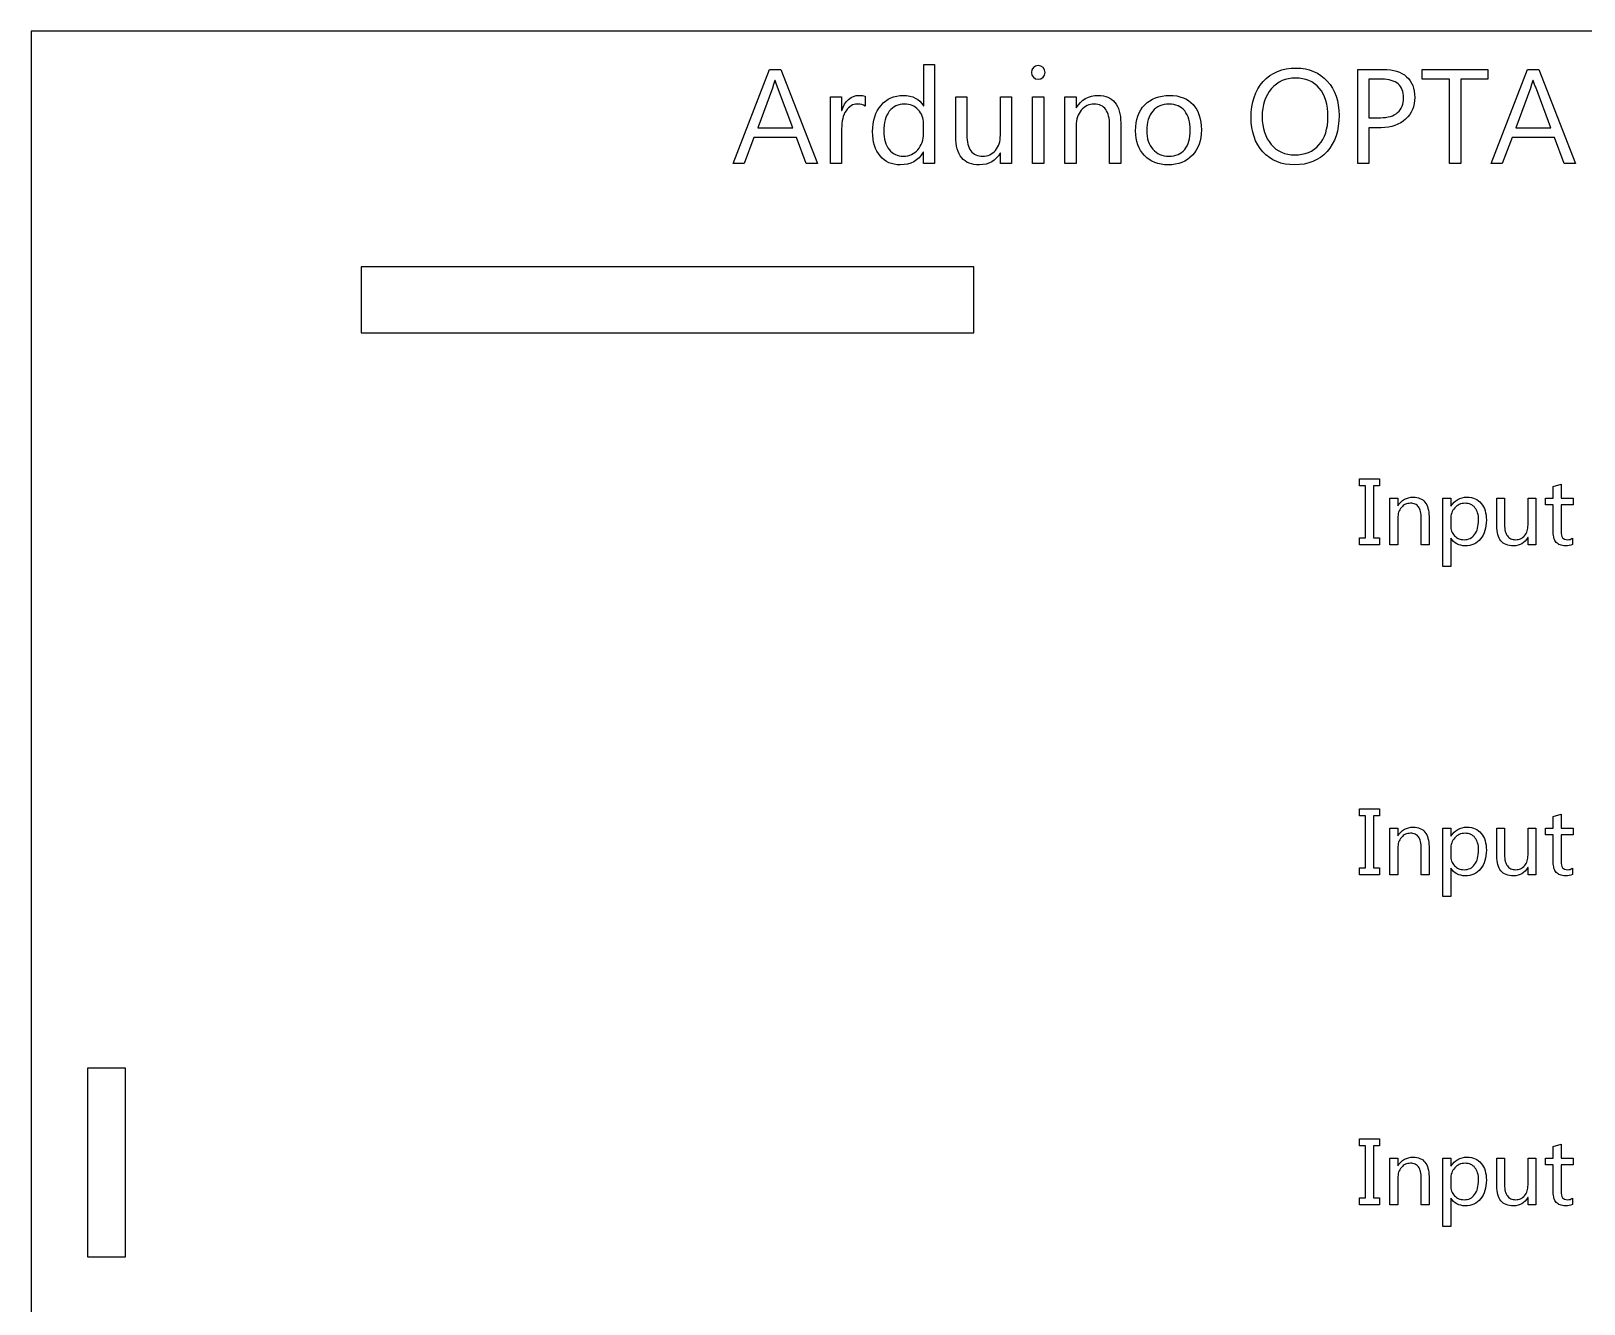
# Model space of a CAD drawing. Header units: millimetres. Extents: x 0 to 330, y 0 to 270.
# Drawn here: x 0 to 164.7, y 135 to 270 of the extents above; entities that cross this region are included whole.
import ezdxf

# ---------------------------------------------------------------- set-up
doc = ezdxf.new("R2010")
doc.units = ezdxf.units.MM

msp = doc.modelspace()

# ---------------------------------------------------------------- linework, layer by layer
at = {"color": 7, "linetype": 'Continuous', "lineweight": 25}
for p, q in [((330, 270), (0, 270)), ((0, 270), (0, 0)), ((100, 245), (35, 245)), ((35, 245), (35, 238)), ((100, 238), (100, 245)), ((35, 238), (100, 238)), ((10, 160), (6, 160)), ((6, 160), (6, 140)), ((10, 140), (10, 160)), ((6, 140), (10, 140))]:
    msp.add_line(p, q, dxfattribs=at)
at = {"color": 7, "linetype": 'Continuous', "flags": 128}
for points in [[(83.39, 255.94), (82.21, 255.94), (82.21, 255.94), (81.17, 258.7), (81.17, 258.7), (76.66, 258.7), (76.66, 258.7), (75.63, 255.94), (75.63, 255.94), (74.45, 255.94), (74.45, 255.94), (78.32, 265.94), (78.32, 265.94), (79.53, 265.94), (79.53, 265.94), (83.39, 255.94)], [(95.83, 255.94), (94.64, 255.94), (94.64, 255.94), (94.64, 257.15), (94.64, 257.15), (94.62, 257.15), (94.62, 257.15), (94.4, 256.83), (94.17, 256.56), (93.9, 256.33), (93.61, 256.14), (93.29, 256), (92.95, 255.89), (92.58, 255.83), (92.18, 255.81), (92.18, 255.81), (91.86, 255.82), (91.55, 255.87), (91.25, 255.94), (90.98, 256.04), (90.72, 256.17), (90.48, 256.34), (90.25, 256.53), (90.05, 256.75), (89.86, 257), (89.7, 257.27), (89.56, 257.56), (89.45, 257.87), (89.36, 258.2), (89.3, 258.55), (89.26, 258.93), (89.25, 259.33), (89.25, 259.33), (89.26, 259.75), (89.3, 260.16), (89.37, 260.54), (89.47, 260.9), (89.6, 261.24), (89.75, 261.55), (89.93, 261.85), (90.14, 262.12), (90.37, 262.37), (90.62, 262.58), (90.89, 262.76), (91.18, 262.91), (91.48, 263.03), (91.81, 263.11), (92.15, 263.16), (92.51, 263.18), (92.51, 263.18), (92.86, 263.16), (93.19, 263.11), (93.5, 263.02), (93.78, 262.9), (94.03, 262.74), (94.26, 262.55), (94.46, 262.32), (94.64, 262.06), (94.64, 262.06), (94.67, 262.06), (94.67, 262.06), (94.67, 266.46), (94.67, 266.46), (95.83, 266.46), (95.83, 266.46), (95.83, 255.94)], [(134.01, 255.81), (133.5, 255.83), (133.01, 255.89), (132.55, 256), (132.12, 256.15), (131.71, 256.35), (131.33, 256.59), (130.97, 256.87), (130.64, 257.2), (130.35, 257.56), (130.09, 257.95), (129.87, 258.36), (129.7, 258.8), (129.56, 259.27), (129.46, 259.76), (129.4, 260.28), (129.38, 260.82), (129.38, 260.82), (129.4, 261.41), (129.46, 261.96), (129.56, 262.48), (129.7, 262.97), (129.88, 263.44), (130.1, 263.87), (130.36, 264.27), (130.67, 264.64), (131, 264.98), (131.37, 265.27), (131.76, 265.51), (132.19, 265.71), (132.64, 265.87), (133.12, 265.98), (133.63, 266.05), (134.17, 266.07), (134.17, 266.07), (134.67, 266.05), (135.15, 265.98), (135.6, 265.87), (136.02, 265.72), (136.42, 265.53), (136.8, 265.29), (137.15, 265.01), (137.47, 264.68), (137.77, 264.32), (138.02, 263.94), (138.23, 263.53), (138.41, 263.09), (138.55, 262.62), (138.64, 262.13), (138.7, 261.61), (138.72, 261.06), (138.72, 261.06), (138.7, 260.47), (138.64, 259.91), (138.54, 259.38), (138.4, 258.89), (138.22, 258.42), (138, 257.99), (137.74, 257.59), (137.44, 257.22), (137.11, 256.89), (136.74, 256.6), (136.36, 256.36), (135.94, 256.16), (135.5, 256.01), (135.03, 255.9), (134.53, 255.83), (134.01, 255.81)], [(141.88, 259.75), (141.88, 255.94), (141.88, 255.94), (140.7, 255.94), (140.7, 255.94), (140.7, 265.94), (140.7, 265.94), (143.42, 265.94), (143.42, 265.94), (143.8, 265.93), (144.16, 265.89), (144.51, 265.83), (144.82, 265.75), (145.12, 265.63), (145.39, 265.5), (145.65, 265.34), (145.87, 265.16), (146.08, 264.96), (146.26, 264.73), (146.41, 264.49), (146.53, 264.23), (146.63, 263.94), (146.69, 263.64), (146.73, 263.32), (146.75, 262.97), (146.75, 262.97), (146.73, 262.63), (146.69, 262.3), (146.61, 261.98), (146.51, 261.68), (146.37, 261.4), (146.21, 261.14), (146.01, 260.89), (145.78, 260.65), (145.53, 260.44), (145.26, 260.26), (144.96, 260.11), (144.65, 259.98), (144.31, 259.88), (143.95, 259.81), (143.58, 259.77), (143.18, 259.75), (143.18, 259.75), (141.88, 259.75)], [(154.51, 264.89), (151.62, 264.89), (151.62, 264.89), (151.62, 255.94), (151.62, 255.94), (150.43, 255.94), (150.43, 255.94), (150.43, 264.89), (150.43, 264.89), (147.54, 264.89), (147.54, 264.89), (147.54, 265.94), (147.54, 265.94), (154.51, 265.94), (154.51, 265.94), (154.51, 264.89)], [(163.79, 255.94), (162.6, 255.94), (162.6, 255.94), (161.57, 258.7), (161.57, 258.7), (157.06, 258.7), (157.06, 258.7), (156.02, 255.94), (156.02, 255.94), (154.84, 255.94), (154.84, 255.94), (158.72, 265.94), (158.72, 265.94), (159.92, 265.94), (159.92, 265.94), (163.79, 255.94)], [(80.78, 259.75), (79.18, 264.05), (79.18, 264.05), (79.12, 264.17), (79.05, 264.33), (78.99, 264.53), (78.92, 264.75), (78.92, 264.75), (78.87, 264.75), (78.87, 264.75), (78.75, 264.33), (78.63, 263.96), (78.63, 263.96), (77.08, 259.75), (77.08, 259.75), (80.78, 259.75)], [(134.09, 265.02), (133.71, 265), (133.34, 264.95), (133, 264.86), (132.67, 264.74), (132.36, 264.58), (132.07, 264.38), (131.8, 264.15), (131.54, 263.89), (131.31, 263.6), (131.12, 263.28), (130.95, 262.95), (130.81, 262.59), (130.7, 262.2), (130.63, 261.8), (130.58, 261.38), (130.56, 260.93), (130.56, 260.93), (130.58, 260.48), (130.62, 260.06), (130.7, 259.65), (130.8, 259.27), (130.94, 258.92), (131.1, 258.58), (131.29, 258.27), (131.52, 257.98), (131.77, 257.71), (132.03, 257.49), (132.32, 257.3), (132.62, 257.14), (132.94, 257.02), (133.28, 256.93), (133.64, 256.88), (134.01, 256.86), (134.01, 256.86), (134.41, 256.88), (134.78, 256.93), (135.14, 257.01), (135.48, 257.13), (135.79, 257.27), (136.08, 257.46), (136.35, 257.68), (136.59, 257.92), (136.81, 258.2), (137.01, 258.51), (137.17, 258.84), (137.3, 259.2), (137.4, 259.59), (137.48, 260), (137.52, 260.44), (137.54, 260.91), (137.54, 260.91), (137.52, 261.38), (137.48, 261.83), (137.41, 262.26), (137.31, 262.65), (137.18, 263.01), (137.02, 263.35), (136.84, 263.66), (136.62, 263.94), (136.38, 264.2), (136.12, 264.41), (135.84, 264.6), (135.53, 264.75), (135.2, 264.87), (134.85, 264.95), (134.48, 265), (134.09, 265.02)], [(141.88, 264.89), (141.88, 260.81), (141.88, 260.81), (143.1, 260.81), (143.1, 260.81), (143.39, 260.82), (143.66, 260.84), (143.92, 260.89), (144.16, 260.94), (144.38, 261.02), (144.58, 261.12), (144.76, 261.23), (144.93, 261.36), (145.08, 261.5), (145.21, 261.66), (145.32, 261.83), (145.41, 262.02), (145.48, 262.23), (145.53, 262.44), (145.55, 262.67), (145.56, 262.92), (145.56, 262.92), (145.56, 263.15), (145.53, 263.38), (145.48, 263.59), (145.42, 263.78), (145.34, 263.95), (145.24, 264.12), (145.12, 264.26), (144.98, 264.39), (144.83, 264.51), (144.66, 264.61), (144.47, 264.69), (144.26, 264.76), (144.03, 264.82), (143.79, 264.86), (143.52, 264.88), (143.24, 264.89), (143.24, 264.89), (141.88, 264.89)], [(161.18, 259.75), (159.58, 264.05), (159.58, 264.05), (159.51, 264.17), (159.45, 264.33), (159.38, 264.53), (159.31, 264.75), (159.31, 264.75), (159.26, 264.75), (159.26, 264.75), (159.14, 264.33), (159.02, 263.96), (159.02, 263.96), (157.47, 259.75), (157.47, 259.75), (161.18, 259.75)], [(88.46, 262.03), (88.3, 262.13), (88.11, 262.2), (87.88, 262.24), (87.62, 262.25), (87.62, 262.25), (87.45, 262.24), (87.28, 262.21), (87.12, 262.16), (86.97, 262.08), (86.82, 261.98), (86.69, 261.86), (86.56, 261.72), (86.43, 261.55), (86.32, 261.37), (86.23, 261.17), (86.14, 260.95), (86.08, 260.72), (86.02, 260.48), (85.99, 260.21), (85.97, 259.93), (85.96, 259.64), (85.96, 259.64), (85.96, 255.94), (85.96, 255.94), (84.77, 255.94), (84.77, 255.94), (84.77, 263.04), (84.77, 263.04), (85.96, 263.04), (85.96, 263.04), (85.96, 261.58), (85.96, 261.58), (85.99, 261.58), (85.99, 261.58), (86.12, 261.94), (86.28, 262.25), (86.48, 262.52), (86.71, 262.75), (86.96, 262.94), (87.22, 263.07), (87.5, 263.15), (87.8, 263.18), (87.8, 263.18), (88, 263.17), (88.18, 263.15), (88.33, 263.13), (88.46, 263.09), (88.46, 263.09), (88.46, 262.03)], [(94.64, 259.15), (94.64, 260.2), (94.64, 260.2), (94.63, 260.41), (94.61, 260.61), (94.56, 260.81), (94.5, 260.99), (94.42, 261.17), (94.32, 261.34), (94.21, 261.5), (94.08, 261.66), (93.93, 261.8), (93.78, 261.92), (93.61, 262.02), (93.44, 262.1), (93.26, 262.17), (93.06, 262.22), (92.86, 262.24), (92.65, 262.25), (92.65, 262.25), (92.4, 262.24), (92.16, 262.21), (91.94, 262.15), (91.73, 262.06), (91.53, 261.96), (91.35, 261.82), (91.18, 261.67), (91.02, 261.49), (90.89, 261.29), (90.77, 261.07), (90.66, 260.84), (90.58, 260.58), (90.52, 260.31), (90.47, 260.02), (90.44, 259.71), (90.43, 259.38), (90.43, 259.38), (90.44, 259.08), (90.47, 258.8), (90.51, 258.53), (90.57, 258.28), (90.65, 258.05), (90.75, 257.83), (90.87, 257.62), (91, 257.44), (91.15, 257.27), (91.31, 257.13), (91.48, 257.01), (91.66, 256.91), (91.86, 256.83), (92.07, 256.77), (92.29, 256.74), (92.52, 256.73), (92.52, 256.73), (92.75, 256.74), (92.97, 256.77), (93.18, 256.82), (93.38, 256.9), (93.56, 257), (93.74, 257.11), (93.9, 257.25), (94.06, 257.41), (94.19, 257.59), (94.31, 257.78), (94.41, 257.98), (94.5, 258.19), (94.56, 258.42), (94.61, 258.65), (94.63, 258.89), (94.64, 259.15)], [(103.99, 255.94), (102.8, 255.94), (102.8, 255.94), (102.8, 257.06), (102.8, 257.06), (102.77, 257.06), (102.77, 257.06), (102.59, 256.77), (102.37, 256.51), (102.14, 256.3), (101.88, 256.12), (101.59, 255.98), (101.28, 255.89), (100.95, 255.83), (100.59, 255.81), (100.59, 255.81), (100.28, 255.82), (100, 255.85), (99.73, 255.91), (99.48, 256), (99.26, 256.1), (99.05, 256.23), (98.86, 256.38), (98.7, 256.56), (98.55, 256.76), (98.42, 256.98), (98.31, 257.23), (98.22, 257.5), (98.15, 257.79), (98.1, 258.11), (98.07, 258.45), (98.06, 258.82), (98.06, 258.82), (98.06, 263.04), (98.06, 263.04), (99.25, 263.04), (99.25, 263.04), (99.25, 258.98), (99.25, 258.98), (99.25, 258.71), (99.28, 258.45), (99.31, 258.21), (99.35, 257.99), (99.41, 257.79), (99.48, 257.61), (99.57, 257.44), (99.67, 257.29), (99.78, 257.16), (99.91, 257.04), (100.04, 256.95), (100.2, 256.87), (100.36, 256.81), (100.54, 256.76), (100.73, 256.74), (100.93, 256.73), (100.93, 256.73), (101.13, 256.74), (101.32, 256.77), (101.5, 256.81), (101.68, 256.88), (101.84, 256.97), (101.99, 257.07), (102.14, 257.2), (102.27, 257.34), (102.4, 257.5), (102.5, 257.67), (102.6, 257.86), (102.67, 258.05), (102.73, 258.26), (102.77, 258.48), (102.79, 258.71), (102.8, 258.95), (102.8, 258.95), (102.8, 263.04), (102.8, 263.04), (103.99, 263.04), (103.99, 263.04), (103.99, 255.94)], [(107.41, 255.94), (106.22, 255.94), (106.22, 255.94), (106.22, 263.04), (106.22, 263.04), (107.41, 263.04), (107.41, 263.04), (107.41, 255.94)], [(115.56, 255.94), (114.38, 255.94), (114.38, 255.94), (114.38, 259.99), (114.38, 259.99), (114.37, 260.26), (114.36, 260.52), (114.32, 260.76), (114.28, 260.98), (114.22, 261.19), (114.15, 261.37), (114.07, 261.54), (113.97, 261.69), (113.87, 261.82), (113.75, 261.94), (113.62, 262.03), (113.47, 262.11), (113.31, 262.17), (113.14, 262.22), (112.96, 262.25), (112.76, 262.25), (112.76, 262.25), (112.55, 262.24), (112.36, 262.21), (112.17, 262.16), (112, 262.09), (111.83, 262), (111.67, 261.89), (111.52, 261.76), (111.37, 261.61), (111.25, 261.44), (111.14, 261.27), (111.04, 261.08), (110.97, 260.89), (110.9, 260.68), (110.86, 260.46), (110.84, 260.23), (110.83, 259.99), (110.83, 259.99), (110.83, 255.94), (110.83, 255.94), (109.64, 255.94), (109.64, 255.94), (109.64, 263.04), (109.64, 263.04), (110.83, 263.04), (110.83, 263.04), (110.83, 261.86), (110.83, 261.86), (110.85, 261.86), (110.85, 261.86), (111.07, 262.17), (111.3, 262.44), (111.56, 262.66), (111.83, 262.85), (112.14, 262.99), (112.46, 263.09), (112.81, 263.15), (113.18, 263.18), (113.18, 263.18), (113.46, 263.16), (113.72, 263.13), (113.97, 263.07), (114.2, 262.99), (114.41, 262.88), (114.61, 262.75), (114.79, 262.6), (114.95, 262.42), (115.09, 262.23), (115.22, 262.01), (115.32, 261.77), (115.41, 261.51), (115.48, 261.23), (115.53, 260.93), (115.55, 260.61), (115.56, 260.26), (115.56, 260.26), (115.56, 255.94)], [(120.59, 255.81), (120.21, 255.82), (119.84, 255.87), (119.5, 255.95), (119.18, 256.05), (118.87, 256.19), (118.59, 256.36), (118.33, 256.56), (118.08, 256.79), (117.86, 257.05), (117.67, 257.33), (117.51, 257.62), (117.38, 257.94), (117.27, 258.28), (117.2, 258.64), (117.16, 259.01), (117.14, 259.41), (117.14, 259.41), (117.16, 259.84), (117.2, 260.25), (117.28, 260.63), (117.39, 260.99), (117.52, 261.32), (117.69, 261.63), (117.89, 261.92), (118.12, 262.18), (118.37, 262.41), (118.65, 262.61), (118.95, 262.79), (119.26, 262.93), (119.61, 263.04), (119.97, 263.11), (120.35, 263.16), (120.76, 263.18), (120.76, 263.18), (121.14, 263.16), (121.5, 263.12), (121.84, 263.04), (122.17, 262.93), (122.46, 262.8), (122.74, 262.63), (122.99, 262.43), (123.23, 262.2), (123.43, 261.95), (123.62, 261.67), (123.77, 261.37), (123.89, 261.05), (123.99, 260.7), (124.06, 260.33), (124.1, 259.94), (124.12, 259.52), (124.12, 259.52), (124.1, 259.11), (124.06, 258.72), (123.98, 258.35), (123.88, 258), (123.74, 257.68), (123.58, 257.37), (123.38, 257.08), (123.16, 256.82), (122.91, 256.58), (122.64, 256.38), (122.35, 256.2), (122.04, 256.06), (121.71, 255.95), (121.35, 255.87), (120.98, 255.82), (120.59, 255.81)], [(120.67, 262.25), (120.41, 262.24), (120.16, 262.21), (119.92, 262.15), (119.7, 262.07), (119.49, 261.96), (119.3, 261.83), (119.12, 261.68), (118.96, 261.51), (118.81, 261.31), (118.68, 261.1), (118.57, 260.87), (118.49, 260.62), (118.42, 260.35), (118.37, 260.07), (118.34, 259.77), (118.33, 259.45), (118.33, 259.45), (118.34, 259.14), (118.37, 258.85), (118.42, 258.58), (118.49, 258.32), (118.58, 258.08), (118.69, 257.85), (118.81, 257.65), (118.96, 257.46), (119.13, 257.29), (119.31, 257.14), (119.5, 257.01), (119.71, 256.91), (119.93, 256.83), (120.16, 256.77), (120.41, 256.74), (120.67, 256.73), (120.67, 256.73), (120.94, 256.74), (121.19, 256.77), (121.42, 256.83), (121.64, 256.91), (121.84, 257.01), (122.02, 257.13), (122.19, 257.27), (122.35, 257.44), (122.48, 257.63), (122.6, 257.84), (122.7, 258.06), (122.79, 258.31), (122.85, 258.57), (122.9, 258.86), (122.92, 259.16), (122.93, 259.48), (122.93, 259.48), (122.92, 259.8), (122.9, 260.11), (122.85, 260.39), (122.79, 260.66), (122.7, 260.91), (122.6, 261.13), (122.48, 261.34), (122.35, 261.53), (122.19, 261.7), (122.02, 261.85), (121.84, 261.97), (121.64, 262.07), (121.42, 262.15), (121.19, 262.21), (120.94, 262.24), (120.67, 262.25)], [(143.01, 222.5), (143.01, 221.76), (143.01, 221.76), (142.36, 221.76), (142.36, 221.76), (142.36, 216.24), (142.36, 216.24), (143.01, 216.24), (143.01, 216.24), (143.01, 215.5), (143.01, 215.5), (140.89, 215.5), (140.89, 215.5), (140.89, 216.24), (140.89, 216.24), (141.54, 216.24), (141.54, 216.24), (141.54, 221.76), (141.54, 221.76), (140.89, 221.76), (140.89, 221.76), (140.89, 222.5), (140.89, 222.5), (143.01, 222.5)], [(163.46, 215.56), (163.31, 215.49), (163.13, 215.45), (162.94, 215.42), (162.72, 215.41), (162.72, 215.41), (162.57, 215.41), (162.42, 215.43), (162.28, 215.46), (162.16, 215.5), (162.04, 215.55), (161.94, 215.61), (161.84, 215.68), (161.75, 215.77), (161.68, 215.86), (161.61, 215.97), (161.56, 216.09), (161.51, 216.21), (161.48, 216.35), (161.45, 216.51), (161.44, 216.67), (161.43, 216.84), (161.43, 216.84), (161.43, 219.74), (161.43, 219.74), (160.6, 219.74), (160.6, 219.74), (160.6, 220.47), (160.6, 220.47), (161.43, 220.47), (161.43, 220.47), (161.43, 221.69), (161.43, 221.69), (162.26, 221.95), (162.26, 221.95), (162.26, 220.47), (162.26, 220.47), (163.55, 220.47), (163.55, 220.47), (163.55, 219.74), (163.55, 219.74), (162.26, 219.74), (162.26, 219.74), (162.26, 216.97), (162.26, 216.97), (162.27, 216.74), (162.3, 216.54), (162.35, 216.39), (162.42, 216.26), (162.52, 216.17), (162.64, 216.11), (162.79, 216.07), (162.96, 216.05), (162.96, 216.05), (163.1, 216.06), (163.23, 216.09), (163.35, 216.14), (163.46, 216.22), (163.46, 216.22), (163.46, 215.56)], [(148.26, 215.5), (147.43, 215.5), (147.43, 215.5), (147.43, 218.34), (147.43, 218.34), (147.43, 218.53), (147.41, 218.71), (147.39, 218.87), (147.36, 219.03), (147.32, 219.17), (147.27, 219.3), (147.21, 219.42), (147.15, 219.53), (147.07, 219.62), (146.99, 219.7), (146.9, 219.77), (146.79, 219.82), (146.68, 219.86), (146.56, 219.9), (146.43, 219.92), (146.3, 219.92), (146.3, 219.92), (146.15, 219.91), (146.02, 219.89), (145.88, 219.86), (145.76, 219.81), (145.64, 219.75), (145.53, 219.67), (145.43, 219.58), (145.33, 219.47), (145.24, 219.35), (145.16, 219.23), (145.09, 219.1), (145.04, 218.96), (145, 218.82), (144.97, 218.66), (144.95, 218.5), (144.94, 218.34), (144.94, 218.34), (144.94, 215.5), (144.94, 215.5), (144.11, 215.5), (144.11, 215.5), (144.11, 220.47), (144.11, 220.47), (144.94, 220.47), (144.94, 220.47), (144.94, 219.65), (144.94, 219.65), (144.96, 219.65), (144.96, 219.65), (145.11, 219.86), (145.27, 220.05), (145.45, 220.21), (145.65, 220.34), (145.86, 220.44), (146.09, 220.51), (146.33, 220.55), (146.59, 220.57), (146.59, 220.57), (146.78, 220.56), (146.97, 220.53), (147.14, 220.49), (147.3, 220.43), (147.45, 220.36), (147.59, 220.27), (147.72, 220.16), (147.83, 220.04), (147.93, 219.9), (148.02, 219.75), (148.09, 219.58), (148.15, 219.4), (148.2, 219.2), (148.23, 218.99), (148.25, 218.77), (148.26, 218.53), (148.26, 218.53), (148.26, 215.5)], [(150.58, 216.22), (150.56, 216.22), (150.56, 216.22), (150.56, 213.2), (150.56, 213.2), (149.73, 213.2), (149.73, 213.2), (149.73, 220.47), (149.73, 220.47), (150.56, 220.47), (150.56, 220.47), (150.56, 219.6), (150.56, 219.6), (150.58, 219.6), (150.58, 219.6), (150.74, 219.83), (150.91, 220.02), (151.1, 220.19), (151.3, 220.32), (151.53, 220.43), (151.77, 220.51), (152.03, 220.55), (152.3, 220.57), (152.3, 220.57), (152.53, 220.56), (152.75, 220.52), (152.96, 220.47), (153.16, 220.4), (153.34, 220.31), (153.5, 220.19), (153.66, 220.06), (153.8, 219.9), (153.93, 219.73), (154.03, 219.55), (154.13, 219.35), (154.2, 219.13), (154.26, 218.9), (154.31, 218.66), (154.33, 218.4), (154.34, 218.13), (154.34, 218.13), (154.33, 217.83), (154.3, 217.54), (154.25, 217.27), (154.19, 217.02), (154.1, 216.78), (154, 216.55), (153.87, 216.34), (153.73, 216.15), (153.57, 215.98), (153.4, 215.83), (153.21, 215.7), (153.01, 215.59), (152.8, 215.51), (152.57, 215.45), (152.33, 215.42), (152.07, 215.41), (152.07, 215.41), (151.84, 215.42), (151.62, 215.46), (151.41, 215.52), (151.22, 215.61), (151.04, 215.72), (150.87, 215.86), (150.72, 216.03), (150.58, 216.22)], [(150.56, 218.22), (150.56, 217.53), (150.56, 217.53), (150.57, 217.38), (150.59, 217.23), (150.62, 217.09), (150.66, 216.96), (150.72, 216.83), (150.79, 216.71), (150.87, 216.59), (150.96, 216.48), (151.06, 216.38), (151.17, 216.29), (151.29, 216.22), (151.41, 216.16), (151.54, 216.11), (151.68, 216.08), (151.82, 216.06), (151.97, 216.05), (151.97, 216.05), (152.15, 216.06), (152.31, 216.09), (152.47, 216.13), (152.62, 216.19), (152.75, 216.27), (152.88, 216.36), (152.99, 216.48), (153.1, 216.61), (153.2, 216.75), (153.28, 216.91), (153.35, 217.08), (153.41, 217.27), (153.45, 217.47), (153.48, 217.68), (153.5, 217.91), (153.51, 218.15), (153.51, 218.15), (153.5, 218.35), (153.49, 218.54), (153.46, 218.72), (153.41, 218.89), (153.36, 219.04), (153.3, 219.19), (153.22, 219.33), (153.13, 219.45), (153.03, 219.56), (152.92, 219.66), (152.8, 219.74), (152.68, 219.8), (152.55, 219.85), (152.4, 219.89), (152.25, 219.91), (152.09, 219.92), (152.09, 219.92), (151.93, 219.91), (151.77, 219.89), (151.61, 219.85), (151.47, 219.8), (151.34, 219.73), (151.21, 219.65), (151.09, 219.55), (150.98, 219.44), (150.88, 219.31), (150.8, 219.18), (150.73, 219.04), (150.67, 218.89), (150.62, 218.74), (150.59, 218.57), (150.57, 218.4), (150.56, 218.22)], [(159.59, 215.5), (158.76, 215.5), (158.76, 215.5), (158.76, 216.29), (158.76, 216.29), (158.74, 216.29), (158.74, 216.29), (158.61, 216.08), (158.46, 215.9), (158.29, 215.75), (158.11, 215.63), (157.91, 215.53), (157.7, 215.46), (157.46, 215.42), (157.21, 215.41), (157.21, 215.41), (157, 215.42), (156.8, 215.44), (156.61, 215.48), (156.44, 215.54), (156.28, 215.61), (156.13, 215.7), (156, 215.81), (155.89, 215.93), (155.78, 216.07), (155.69, 216.23), (155.62, 216.4), (155.55, 216.59), (155.51, 216.8), (155.47, 217.02), (155.45, 217.26), (155.44, 217.51), (155.44, 217.51), (155.44, 220.47), (155.44, 220.47), (156.27, 220.47), (156.27, 220.47), (156.27, 217.63), (156.27, 217.63), (156.28, 217.44), (156.29, 217.26), (156.31, 217.09), (156.35, 216.94), (156.39, 216.8), (156.44, 216.67), (156.5, 216.55), (156.57, 216.45), (156.65, 216.35), (156.73, 216.27), (156.83, 216.21), (156.94, 216.15), (157.05, 216.11), (157.18, 216.08), (157.31, 216.06), (157.45, 216.05), (157.45, 216.05), (157.59, 216.06), (157.72, 216.08), (157.85, 216.11), (157.97, 216.16), (158.09, 216.22), (158.19, 216.29), (158.3, 216.38), (158.39, 216.48), (158.48, 216.6), (158.55, 216.71), (158.62, 216.84), (158.67, 216.98), (158.71, 217.12), (158.74, 217.28), (158.75, 217.44), (158.76, 217.61), (158.76, 217.61), (158.76, 220.47), (158.76, 220.47), (159.59, 220.47), (159.59, 220.47), (159.59, 215.5)], [(143.01, 187.5), (143.01, 186.76), (143.01, 186.76), (142.36, 186.76), (142.36, 186.76), (142.36, 181.24), (142.36, 181.24), (143.01, 181.24), (143.01, 181.24), (143.01, 180.5), (143.01, 180.5), (140.89, 180.5), (140.89, 180.5), (140.89, 181.24), (140.89, 181.24), (141.54, 181.24), (141.54, 181.24), (141.54, 186.76), (141.54, 186.76), (140.89, 186.76), (140.89, 186.76), (140.89, 187.5), (140.89, 187.5), (143.01, 187.5)], [(163.46, 180.56), (163.31, 180.49), (163.13, 180.45), (162.94, 180.42), (162.72, 180.41), (162.72, 180.41), (162.57, 180.41), (162.42, 180.43), (162.28, 180.46), (162.16, 180.5), (162.04, 180.55), (161.94, 180.61), (161.84, 180.68), (161.75, 180.77), (161.68, 180.86), (161.61, 180.97), (161.56, 181.09), (161.51, 181.21), (161.48, 181.35), (161.45, 181.51), (161.44, 181.67), (161.43, 181.84), (161.43, 181.84), (161.43, 184.74), (161.43, 184.74), (160.6, 184.74), (160.6, 184.74), (160.6, 185.47), (160.6, 185.47), (161.43, 185.47), (161.43, 185.47), (161.43, 186.69), (161.43, 186.69), (162.26, 186.95), (162.26, 186.95), (162.26, 185.47), (162.26, 185.47), (163.55, 185.47), (163.55, 185.47), (163.55, 184.74), (163.55, 184.74), (162.26, 184.74), (162.26, 184.74), (162.26, 181.97), (162.26, 181.97), (162.27, 181.74), (162.3, 181.54), (162.35, 181.39), (162.42, 181.26), (162.52, 181.17), (162.64, 181.11), (162.79, 181.07), (162.96, 181.05), (162.96, 181.05), (163.1, 181.06), (163.23, 181.09), (163.35, 181.14), (163.46, 181.22), (163.46, 181.22), (163.46, 180.56)], [(148.26, 180.5), (147.43, 180.5), (147.43, 180.5), (147.43, 183.34), (147.43, 183.34), (147.43, 183.53), (147.41, 183.71), (147.39, 183.87), (147.36, 184.03), (147.32, 184.17), (147.27, 184.3), (147.21, 184.42), (147.15, 184.53), (147.07, 184.62), (146.99, 184.7), (146.9, 184.77), (146.79, 184.82), (146.68, 184.86), (146.56, 184.9), (146.43, 184.92), (146.3, 184.92), (146.3, 184.92), (146.15, 184.91), (146.02, 184.89), (145.88, 184.86), (145.76, 184.81), (145.64, 184.75), (145.53, 184.67), (145.43, 184.58), (145.33, 184.47), (145.24, 184.35), (145.16, 184.23), (145.09, 184.1), (145.04, 183.96), (145, 183.82), (144.97, 183.66), (144.95, 183.5), (144.94, 183.34), (144.94, 183.34), (144.94, 180.5), (144.94, 180.5), (144.11, 180.5), (144.11, 180.5), (144.11, 185.47), (144.11, 185.47), (144.94, 185.47), (144.94, 185.47), (144.94, 184.65), (144.94, 184.65), (144.96, 184.65), (144.96, 184.65), (145.11, 184.86), (145.27, 185.05), (145.45, 185.21), (145.65, 185.34), (145.86, 185.44), (146.09, 185.51), (146.33, 185.55), (146.59, 185.57), (146.59, 185.57), (146.78, 185.56), (146.97, 185.53), (147.14, 185.49), (147.3, 185.43), (147.45, 185.36), (147.59, 185.27), (147.72, 185.16), (147.83, 185.04), (147.93, 184.9), (148.02, 184.75), (148.09, 184.58), (148.15, 184.4), (148.2, 184.2), (148.23, 183.99), (148.25, 183.77), (148.26, 183.53), (148.26, 183.53), (148.26, 180.5)], [(150.58, 181.22), (150.56, 181.22), (150.56, 181.22), (150.56, 178.2), (150.56, 178.2), (149.73, 178.2), (149.73, 178.2), (149.73, 185.47), (149.73, 185.47), (150.56, 185.47), (150.56, 185.47), (150.56, 184.6), (150.56, 184.6), (150.58, 184.6), (150.58, 184.6), (150.74, 184.83), (150.91, 185.02), (151.1, 185.19), (151.3, 185.32), (151.53, 185.43), (151.77, 185.51), (152.03, 185.55), (152.3, 185.57), (152.3, 185.57), (152.53, 185.56), (152.75, 185.52), (152.96, 185.47), (153.16, 185.4), (153.34, 185.31), (153.5, 185.19), (153.66, 185.06), (153.8, 184.9), (153.93, 184.73), (154.03, 184.55), (154.13, 184.35), (154.2, 184.13), (154.26, 183.9), (154.31, 183.66), (154.33, 183.4), (154.34, 183.13), (154.34, 183.13), (154.33, 182.83), (154.3, 182.54), (154.25, 182.27), (154.19, 182.02), (154.1, 181.78), (154, 181.55), (153.87, 181.34), (153.73, 181.15), (153.57, 180.98), (153.4, 180.83), (153.21, 180.7), (153.01, 180.59), (152.8, 180.51), (152.57, 180.45), (152.33, 180.42), (152.07, 180.41), (152.07, 180.41), (151.84, 180.42), (151.62, 180.46), (151.41, 180.52), (151.22, 180.61), (151.04, 180.72), (150.87, 180.86), (150.72, 181.03), (150.58, 181.22)], [(150.56, 183.22), (150.56, 182.53), (150.56, 182.53), (150.57, 182.38), (150.59, 182.23), (150.62, 182.09), (150.66, 181.96), (150.72, 181.83), (150.79, 181.71), (150.87, 181.59), (150.96, 181.48), (151.06, 181.38), (151.17, 181.29), (151.29, 181.22), (151.41, 181.16), (151.54, 181.11), (151.68, 181.08), (151.82, 181.06), (151.97, 181.05), (151.97, 181.05), (152.15, 181.06), (152.31, 181.09), (152.47, 181.13), (152.62, 181.19), (152.75, 181.27), (152.88, 181.36), (152.99, 181.48), (153.1, 181.61), (153.2, 181.75), (153.28, 181.91), (153.35, 182.08), (153.41, 182.27), (153.45, 182.47), (153.48, 182.68), (153.5, 182.91), (153.51, 183.15), (153.51, 183.15), (153.5, 183.35), (153.49, 183.54), (153.46, 183.72), (153.41, 183.89), (153.36, 184.04), (153.3, 184.19), (153.22, 184.33), (153.13, 184.45), (153.03, 184.56), (152.92, 184.66), (152.8, 184.74), (152.68, 184.8), (152.55, 184.85), (152.4, 184.89), (152.25, 184.91), (152.09, 184.92), (152.09, 184.92), (151.93, 184.91), (151.77, 184.89), (151.61, 184.85), (151.47, 184.8), (151.34, 184.73), (151.21, 184.65), (151.09, 184.55), (150.98, 184.44), (150.88, 184.31), (150.8, 184.18), (150.73, 184.04), (150.67, 183.89), (150.62, 183.74), (150.59, 183.57), (150.57, 183.4), (150.56, 183.22)], [(159.59, 180.5), (158.76, 180.5), (158.76, 180.5), (158.76, 181.29), (158.76, 181.29), (158.74, 181.29), (158.74, 181.29), (158.61, 181.08), (158.46, 180.9), (158.29, 180.75), (158.11, 180.63), (157.91, 180.53), (157.7, 180.46), (157.46, 180.42), (157.21, 180.41), (157.21, 180.41), (157, 180.42), (156.8, 180.44), (156.61, 180.48), (156.44, 180.54), (156.28, 180.61), (156.13, 180.7), (156, 180.81), (155.89, 180.93), (155.78, 181.07), (155.69, 181.23), (155.62, 181.4), (155.55, 181.59), (155.51, 181.8), (155.47, 182.02), (155.45, 182.26), (155.44, 182.51), (155.44, 182.51), (155.44, 185.47), (155.44, 185.47), (156.27, 185.47), (156.27, 185.47), (156.27, 182.63), (156.27, 182.63), (156.28, 182.44), (156.29, 182.26), (156.31, 182.09), (156.35, 181.94), (156.39, 181.8), (156.44, 181.67), (156.5, 181.55), (156.57, 181.45), (156.65, 181.35), (156.73, 181.27), (156.83, 181.21), (156.94, 181.15), (157.05, 181.11), (157.18, 181.08), (157.31, 181.06), (157.45, 181.05), (157.45, 181.05), (157.59, 181.06), (157.72, 181.08), (157.85, 181.11), (157.97, 181.16), (158.09, 181.22), (158.19, 181.29), (158.3, 181.38), (158.39, 181.48), (158.48, 181.6), (158.55, 181.71), (158.62, 181.84), (158.67, 181.98), (158.71, 182.12), (158.74, 182.28), (158.75, 182.44), (158.76, 182.61), (158.76, 182.61), (158.76, 185.47), (158.76, 185.47), (159.59, 185.47), (159.59, 185.47), (159.59, 180.5)], [(143.01, 152.5), (143.01, 151.76), (143.01, 151.76), (142.36, 151.76), (142.36, 151.76), (142.36, 146.24), (142.36, 146.24), (143.01, 146.24), (143.01, 146.24), (143.01, 145.5), (143.01, 145.5), (140.89, 145.5), (140.89, 145.5), (140.89, 146.24), (140.89, 146.24), (141.54, 146.24), (141.54, 146.24), (141.54, 151.76), (141.54, 151.76), (140.89, 151.76), (140.89, 151.76), (140.89, 152.5), (140.89, 152.5), (143.01, 152.5)], [(163.46, 145.56), (163.31, 145.49), (163.13, 145.45), (162.94, 145.42), (162.72, 145.41), (162.72, 145.41), (162.57, 145.41), (162.42, 145.43), (162.28, 145.46), (162.16, 145.5), (162.04, 145.55), (161.94, 145.61), (161.84, 145.68), (161.75, 145.77), (161.68, 145.86), (161.61, 145.97), (161.56, 146.09), (161.51, 146.21), (161.48, 146.35), (161.45, 146.51), (161.44, 146.67), (161.43, 146.84), (161.43, 146.84), (161.43, 149.74), (161.43, 149.74), (160.6, 149.74), (160.6, 149.74), (160.6, 150.47), (160.6, 150.47), (161.43, 150.47), (161.43, 150.47), (161.43, 151.69), (161.43, 151.69), (162.26, 151.95), (162.26, 151.95), (162.26, 150.47), (162.26, 150.47), (163.55, 150.47), (163.55, 150.47), (163.55, 149.74), (163.55, 149.74), (162.26, 149.74), (162.26, 149.74), (162.26, 146.97), (162.26, 146.97), (162.27, 146.74), (162.3, 146.54), (162.35, 146.39), (162.42, 146.26), (162.52, 146.17), (162.64, 146.11), (162.79, 146.07), (162.96, 146.05), (162.96, 146.05), (163.1, 146.06), (163.23, 146.09), (163.35, 146.14), (163.46, 146.22), (163.46, 146.22), (163.46, 145.56)], [(148.26, 145.5), (147.43, 145.5), (147.43, 145.5), (147.43, 148.34), (147.43, 148.34), (147.43, 148.53), (147.41, 148.71), (147.39, 148.87), (147.36, 149.03), (147.32, 149.17), (147.27, 149.3), (147.21, 149.42), (147.15, 149.53), (147.07, 149.62), (146.99, 149.7), (146.9, 149.77), (146.79, 149.82), (146.68, 149.86), (146.56, 149.9), (146.43, 149.92), (146.3, 149.92), (146.3, 149.92), (146.15, 149.91), (146.02, 149.89), (145.88, 149.86), (145.76, 149.81), (145.64, 149.75), (145.53, 149.67), (145.43, 149.58), (145.33, 149.47), (145.24, 149.35), (145.16, 149.23), (145.09, 149.1), (145.04, 148.96), (145, 148.82), (144.97, 148.66), (144.95, 148.5), (144.94, 148.34), (144.94, 148.34), (144.94, 145.5), (144.94, 145.5), (144.11, 145.5), (144.11, 145.5), (144.11, 150.47), (144.11, 150.47), (144.94, 150.47), (144.94, 150.47), (144.94, 149.65), (144.94, 149.65), (144.96, 149.65), (144.96, 149.65), (145.11, 149.86), (145.27, 150.05), (145.45, 150.21), (145.65, 150.34), (145.86, 150.44), (146.09, 150.51), (146.33, 150.55), (146.59, 150.57), (146.59, 150.57), (146.78, 150.56), (146.97, 150.53), (147.14, 150.49), (147.3, 150.43), (147.45, 150.36), (147.59, 150.27), (147.72, 150.16), (147.83, 150.04), (147.93, 149.9), (148.02, 149.75), (148.09, 149.58), (148.15, 149.4), (148.2, 149.2), (148.23, 148.99), (148.25, 148.77), (148.26, 148.53), (148.26, 148.53), (148.26, 145.5)], [(150.58, 146.22), (150.56, 146.22), (150.56, 146.22), (150.56, 143.2), (150.56, 143.2), (149.73, 143.2), (149.73, 143.2), (149.73, 150.47), (149.73, 150.47), (150.56, 150.47), (150.56, 150.47), (150.56, 149.6), (150.56, 149.6), (150.58, 149.6), (150.58, 149.6), (150.74, 149.83), (150.91, 150.02), (151.1, 150.19), (151.3, 150.32), (151.53, 150.43), (151.77, 150.51), (152.03, 150.55), (152.3, 150.57), (152.3, 150.57), (152.53, 150.56), (152.75, 150.52), (152.96, 150.47), (153.16, 150.4), (153.34, 150.31), (153.5, 150.19), (153.66, 150.06), (153.8, 149.9), (153.93, 149.73), (154.03, 149.55), (154.13, 149.35), (154.2, 149.13), (154.26, 148.9), (154.31, 148.66), (154.33, 148.4), (154.34, 148.13), (154.34, 148.13), (154.33, 147.83), (154.3, 147.54), (154.25, 147.27), (154.19, 147.02), (154.1, 146.78), (154, 146.55), (153.87, 146.34), (153.73, 146.15), (153.57, 145.98), (153.4, 145.83), (153.21, 145.7), (153.01, 145.59), (152.8, 145.51), (152.57, 145.45), (152.33, 145.42), (152.07, 145.41), (152.07, 145.41), (151.84, 145.42), (151.62, 145.46), (151.41, 145.52), (151.22, 145.61), (151.04, 145.72), (150.87, 145.86), (150.72, 146.03), (150.58, 146.22)], [(150.56, 148.22), (150.56, 147.53), (150.56, 147.53), (150.57, 147.38), (150.59, 147.23), (150.62, 147.09), (150.66, 146.96), (150.72, 146.83), (150.79, 146.71), (150.87, 146.59), (150.96, 146.48), (151.06, 146.38), (151.17, 146.29), (151.29, 146.22), (151.41, 146.16), (151.54, 146.11), (151.68, 146.08), (151.82, 146.06), (151.97, 146.05), (151.97, 146.05), (152.15, 146.06), (152.31, 146.09), (152.47, 146.13), (152.62, 146.19), (152.75, 146.27), (152.88, 146.36), (152.99, 146.48), (153.1, 146.61), (153.2, 146.75), (153.28, 146.91), (153.35, 147.08), (153.41, 147.27), (153.45, 147.47), (153.48, 147.68), (153.5, 147.91), (153.51, 148.15), (153.51, 148.15), (153.5, 148.35), (153.49, 148.54), (153.46, 148.72), (153.41, 148.89), (153.36, 149.04), (153.3, 149.19), (153.22, 149.33), (153.13, 149.45), (153.03, 149.56), (152.92, 149.66), (152.8, 149.74), (152.68, 149.8), (152.55, 149.85), (152.4, 149.89), (152.25, 149.91), (152.09, 149.92), (152.09, 149.92), (151.93, 149.91), (151.77, 149.89), (151.61, 149.85), (151.47, 149.8), (151.34, 149.73), (151.21, 149.65), (151.09, 149.55), (150.98, 149.44), (150.88, 149.31), (150.8, 149.18), (150.73, 149.04), (150.67, 148.89), (150.62, 148.74), (150.59, 148.57), (150.57, 148.4), (150.56, 148.22)], [(159.59, 145.5), (158.76, 145.5), (158.76, 145.5), (158.76, 146.29), (158.76, 146.29), (158.74, 146.29), (158.74, 146.29), (158.61, 146.08), (158.46, 145.9), (158.29, 145.75), (158.11, 145.63), (157.91, 145.53), (157.7, 145.46), (157.46, 145.42), (157.21, 145.41), (157.21, 145.41), (157, 145.42), (156.8, 145.44), (156.61, 145.48), (156.44, 145.54), (156.28, 145.61), (156.13, 145.7), (156, 145.81), (155.89, 145.93), (155.78, 146.07), (155.69, 146.23), (155.62, 146.4), (155.55, 146.59), (155.51, 146.8), (155.47, 147.02), (155.45, 147.26), (155.44, 147.51), (155.44, 147.51), (155.44, 150.47), (155.44, 150.47), (156.27, 150.47), (156.27, 150.47), (156.27, 147.63), (156.27, 147.63), (156.28, 147.44), (156.29, 147.26), (156.31, 147.09), (156.35, 146.94), (156.39, 146.8), (156.44, 146.67), (156.5, 146.55), (156.57, 146.45), (156.65, 146.35), (156.73, 146.27), (156.83, 146.21), (156.94, 146.15), (157.05, 146.11), (157.18, 146.08), (157.31, 146.06), (157.45, 146.05), (157.45, 146.05), (157.59, 146.06), (157.72, 146.08), (157.85, 146.11), (157.97, 146.16), (158.09, 146.22), (158.19, 146.29), (158.3, 146.38), (158.39, 146.48), (158.48, 146.6), (158.55, 146.71), (158.62, 146.84), (158.67, 146.98), (158.71, 147.12), (158.74, 147.28), (158.75, 147.44), (158.76, 147.61), (158.76, 147.61), (158.76, 150.47), (158.76, 150.47), (159.59, 150.47), (159.59, 150.47), (159.59, 145.5)]]:
    msp.add_lwpolyline(points, dxfattribs=at)
at = {"color": 7, "linetype": 'Continuous'}
msp.add_arc((106.81, 265.61), 0.724, 270.0015, 269.9985, dxfattribs=at)

doc.saveas('drawing.dxf')
